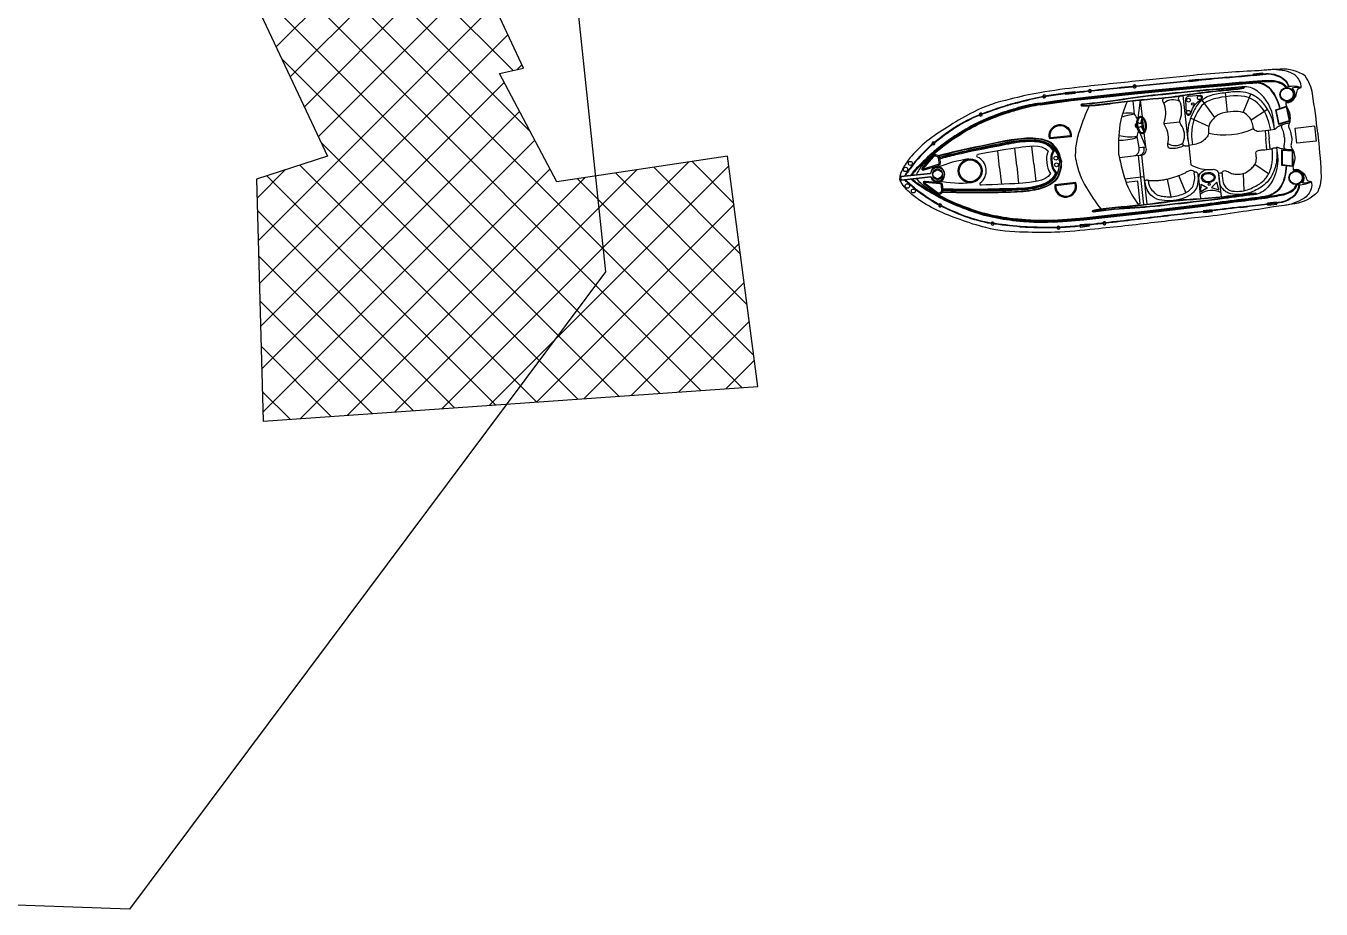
# Model space of a CAD drawing. Header units: metres. Extents: x 351288 to 357899, y 1752801 to 1757437.
# Drawn here: x 351836.9 to 351969.2, y 1753152.4 to 1753242.6 of the extents above; entities that cross this region are included whole.
import ezdxf

# ---------------------------------------------------------------- set-up
doc = ezdxf.new("R2010")
doc.units = ezdxf.units.M
doc.layers.add('PORT', color=5, linetype='Continuous')
doc.layers.add('village', color=3, linetype='Continuous')

msp = doc.modelspace()

# ---------------------------------------------------------------- linework, layer by layer
at = {"color": 32, "true_color": 0xcd6928}
for p, q in [((351966.29, 1753235.96), (351966.33, 1753235.98)), ((351950.5, 1753233.16), (351950.77, 1753235)), ((351950.96, 1753233.3), (351950.77, 1753235)), ((351955.61, 1753230.88), (351955.11, 1753235.47)), ((351958.34, 1753233.23), (351957.04, 1753234.99)), ((351959.64, 1753233.78), (351959.42, 1753235.74)), ((351961.24, 1753233.72), (351962.03, 1753235.6)), ((351950.79, 1753232.57), (351950.94, 1753233.18)), ((351957.73, 1753232.32), (351955.87, 1753233.16)), ((351962.04, 1753232.99), (351963.72, 1753234.09)), ((351950.82, 1753232.32), (351951.09, 1753231.78)), ((351950.89, 1753232.55), (351951.02, 1753233.09)), ((351950.91, 1753232.37), (351951.14, 1753231.89)), ((351951.1, 1753231.97), (351950.99, 1753232.97)), ((351954.77, 1753232.76), (351953.15, 1753232.58)), ((351963.47, 1753231.87), (351963.55, 1753231.04)), ((351963.8, 1753231.91), (351963.89, 1753231.08)), ((351951.29, 1753230.23), (351950.72, 1753231.63)), ((351951.29, 1753230.23), (351951.14, 1753231.65)), ((351963.67, 1753229.94), (351963.55, 1753231.04)), ((351964, 1753230), (351963.89, 1753231.08)), ((351936.37, 1753228.1), (351936.18, 1753229.83)), ((351938.12, 1753228.29), (351937.92, 1753230.09)), ((351939.86, 1753228.48), (351939.67, 1753230.29)), ((351950.61, 1753230.16), (351951.29, 1753230.23)), ((351936.37, 1753228.1), (351936.56, 1753226.38)), ((351938.12, 1753228.29), (351938.31, 1753226.49)), ((351939.86, 1753228.48), (351940.06, 1753226.68)), ((351963.83, 1753227.47), (351962.43, 1753228.42)), ((351950.77, 1753227.11), (351951.07, 1753224.35)), ((351951.1, 1753227.15), (351951.4, 1753224.39)), ((351953.9, 1753225.13), (351953.52, 1753226.92)), ((351955.39, 1753225.55), (351954.67, 1753227.29)), ((351961.35, 1753225.76), (351961.26, 1753227.51)), ((351967.27, 1753226.83), (351967.32, 1753226.81))]:
    msp.add_line(p, q, dxfattribs=at)
for points in [[(351968.85, 1753231.62, 0.01736), (351968.31, 1753235.63, 0.12634), (351967.57, 1753237.46, 0.172899), (351965.02, 1753238.15, 0.013884), (351962.83, 1753238, 0.008973), (351959.7, 1753237.81, 0.01509), (351956.13, 1753237.52, -0.002245), (351950.64, 1753236.96, 0.003342), (351944.54, 1753236.31, 0.016984), (351940.47, 1753235.75, 0.024546), (351937.44, 1753235.08, 0.067942), (351933.69, 1753233.77, 0.033948), (351931.3, 1753232.42, 0.022001), (351929.18, 1753230.99, 0.042872), (351927.36, 1753229.27, 0.059514), (351926.53, 1753228.09, 0.046364), (351926.23, 1753227.43, 0.104882), (351926.17, 1753227, 0.104882)], [(351959.53, 1753237.33, -0.006425), (351956.17, 1753237.02, -0.002217), (351950.68, 1753236.46, 0.003368), (351944.54, 1753235.83, 0.024633), (351940.67, 1753235.34, 0.015037), (351938.17, 1753234.75, 0.025439), (351936.79, 1753234.36, 0.013843), (351933.97, 1753233.36, 0.040266), (351931.51, 1753232.02, 0.016729), (351929.41, 1753230.45, 0.029739), (351927.56, 1753228.53, -0.01525), (351926.81, 1753227.53, 0.132389), (351926.71, 1753227.32, 0.028442), (351926.69, 1753227.23, 0.028442)], [(351959.54, 1753237.28, -0.006424), (351956.17, 1753236.97, -0.002217), (351950.69, 1753236.41, 0.003368), (351944.54, 1753235.78, 0.024633), (351940.68, 1753235.29, 0.015038), (351938.18, 1753234.7, 0.025461), (351936.8, 1753234.31, 0.013839), (351933.99, 1753233.32, 0.040238), (351931.54, 1753231.98, 0.016715), (351929.45, 1753230.41, 0.029693), (351927.6, 1753228.5, -0.015234), (351926.85, 1753227.5, 0.134036), (351926.76, 1753227.31, 0.024879), (351926.74, 1753227.24, 0.024879)], [(351959.53, 1753237.33, 0.002942), (351961.98, 1753237.56, -0.002013), (351963.54, 1753237.7, -0.130442), (351964.68, 1753237.54, -0.261246), (351965.92, 1753236.36, -0.209197)], [(351959.54, 1753237.28, 0.002941), (351961.98, 1753237.51, -0.002014), (351963.54, 1753237.65, -0.130992), (351964.66, 1753237.49, -0.261832), (351965.88, 1753236.35, -0.261832)], [(351967.15, 1753236.27, 0.164393), (351966.97, 1753237.03, 0.188684), (351966.03, 1753237.82, 0.10758), (351963.8, 1753238.08)], [(351940.52, 1753234.7), (351941.96, 1753234.93), (351943.64, 1753235.14), (351946.37, 1753235.42), (351950.13, 1753235.83), (351956.15, 1753236.41, 0.002601), (351959.43, 1753236.69, -0.004411), (351962.21, 1753236.93, -0.013009), (351964.14, 1753237.01, -0.113396), (351965.2, 1753236.76, -0.146005), (351965.68, 1753236.31, -1.595219)], [(351940.53, 1753234.65), (351941.97, 1753234.88), (351943.64, 1753235.09), (351946.38, 1753235.37), (351950.13, 1753235.78), (351956.16, 1753236.36, 0.002601), (351959.43, 1753236.64, -0.004411), (351962.22, 1753236.88, -0.013003), (351964.14, 1753236.96, -0.113337), (351965.18, 1753236.71, -0.144821), (351965.63, 1753236.29, -0.138987)], [(351940.54, 1753234.6), (351941.98, 1753234.83), (351943.65, 1753235.05), (351946.38, 1753235.32), (351950.14, 1753235.73), (351956.16, 1753236.31, 0.002601), (351959.44, 1753236.59, -0.00441), (351962.22, 1753236.83, -0.012997), (351964.14, 1753236.91, -0.113276), (351965.15, 1753236.67, -0.142458), (351965.59, 1753236.27, -0.142458)], [(351940.55, 1753234.51), (351941.99, 1753234.73), (351943.66, 1753234.95), (351946.39, 1753235.23), (351950.15, 1753235.63), (351956.17, 1753236.21, 0.002601), (351959.45, 1753236.49, -0.00441), (351962.23, 1753236.74, -0.002867), (351962.65, 1753236.76, -0.002867)], [(351964.45, 1753232.01), (351964.34, 1753232.98, 0.202722), (351962.71, 1753235.9, 0.178768), (351961.15, 1753236.36, -0.010028), (351958.09, 1753236.09, 0.005356), (351953.04, 1753235.59, 0.016605), (351948.97, 1753235.08, -0.018921), (351944.75, 1753234.58, 0.925873), (351944.74, 1753234.41, 0.041202), (351945.5, 1753234.42, 0.024461), (351947.93, 1753234.68, -0.012888), (351952.6, 1753235.16, 0.019359), (351955.33, 1753235.5, -0.002375), (351958.49, 1753235.91, 0.006386), (351960.5, 1753236.11, 0.013656), (351961.31, 1753236.21, 0.862706), (351961.31, 1753236.36, -0.648089)], [(351961.31, 1753236.31, 0.016488), (351961.15, 1753236.31, -0.010023), (351958.09, 1753236.04, 0.005356), (351953.05, 1753235.54, 0.016607), (351948.98, 1753235.04, -0.018921), (351944.75, 1753234.53, -0.01143), (351944.75, 1753234.53, 0.913283), (351944.75, 1753234.46, 0.041174), (351945.5, 1753234.47, 0.024478), (351947.92, 1753234.73, -0.012889), (351952.6, 1753235.2, 0.019362), (351955.32, 1753235.55, -0.002377), (351958.48, 1753235.96, 0.006391), (351960.5, 1753236.16, 0.013664), (351961.3, 1753236.26, -0.000701), (351961.3, 1753236.26, 0.819976), (351961.31, 1753236.31, 0.819976)], [(351964.99, 1753234.15, 0.043334), (351964.58, 1753235.24, 0.18333), (351963.28, 1753236.6, 0.123985), (351961.91, 1753236.76, -0.015377), (351960.93, 1753236.73)], [(351965.03, 1753234.17, 0.043195), (351964.62, 1753235.26, 0.183415), (351963.3, 1753236.65, 0.094511), (351962.24, 1753236.84)], [(351940.52, 1753234.7, 0.031596), (351938.3, 1753234.23, 0.004928), (351936.85, 1753233.79, 0.02844), (351934.39, 1753232.82, 0.042875), (351932.09, 1753231.51, 0.035347), (351929.93, 1753229.97, 0.024093), (351928.12, 1753228.3, 0.079837), (351927.27, 1753227.29)], [(351940.53, 1753234.65, 0.031592), (351938.31, 1753234.18, 0.004926), (351936.86, 1753233.74, 0.028436), (351934.41, 1753232.78, 0.042895), (351932.11, 1753231.47, 0.035363), (351929.96, 1753229.93, 0.024111), (351928.15, 1753228.27, 0.077658), (351927.33, 1753227.3, 0.077658)], [(351940.54, 1753234.6, 0.031588), (351938.32, 1753234.13, 0.004924), (351936.88, 1753233.69, 0.028433), (351934.44, 1753232.73, 0.042917), (351932.14, 1753231.43, 0.035379), (351930, 1753229.89, 0.02413), (351928.19, 1753228.23, 0.075408), (351927.4, 1753227.31, 0.075408)], [(351940.55, 1753234.51, 0.031581), (351938.35, 1753234.04, 0.00492), (351936.91, 1753233.6, 0.028426), (351934.48, 1753232.64, 0.042959), (351932.19, 1753231.35, 0.035411), (351930.06, 1753229.82, 0.028829), (351928.54, 1753228.42, 0.092336), (351927.86, 1753227.36, 0.080328)], [(351948.54, 1753229.42, -0.033687), (351948.67, 1753232.5, -0.051879), (351949.41, 1753234.86, -1.92312)], [(351955.19, 1753230.36, -0.164009), (351953.78, 1753230.07, -0.407559), (351953.54, 1753230.51, 0.20466), (351953.26, 1753232.35, -0.28657), (351953.19, 1753232.84, 0.198759), (351953.11, 1753234.76, -0.45148), (351953.15, 1753235.24, -1.463971)], [(351955.68, 1753230.37, -0.291269), (351955.18, 1753230.36, -0.299867), (351955.1, 1753230.68, 0.273478), (351954.87, 1753232.52, -0.28657), (351954.8, 1753233.01, 0.198759), (351954.73, 1753234.94, -0.45148), (351954.77, 1753235.41, -1.463971)], [(351944.14, 1753228.94, -0.096403), (351944.58, 1753232.01, -0.040538), (351945.56, 1753234.42, -1.92312)], [(351964.45, 1753232.01), (351964.06, 1753231.94), (351962.88, 1753231.8, -0.448043), (351962.25, 1753232.3, 0.025561), (351962.09, 1753232.89, 0.15676), (351961.66, 1753233.45, 0.144288), (351961.21, 1753233.73, 0.079427), (351960.22, 1753233.84, 0.054179), (351959.11, 1753233.66, 0.127294), (351958.32, 1753233.22, -0.025195), (351957.91, 1753232.76, 0.112656), (351957.73, 1753232.31, 0.061652), (351957.7, 1753231.71, -0.222278), (351957.55, 1753231.24, -0.049109), (351957.23, 1753230.9, -0.09997), (351956.8, 1753230.62, -0.045992), (351956.07, 1753230.43), (351955.68, 1753230.37)], [(351943.66, 1753231.26), (351941.49, 1753231.03, -0.483063), (351942.41, 1753232.5, -0.50024), (351943.66, 1753231.26, -0.418424)], [(351968.85, 1753231.62, -0.01736), (351969.18, 1753227.59, -0.12634), (351968.85, 1753225.63, -0.172899), (351966.51, 1753224.42, -0.013884), (351964.33, 1753224.1, -0.008973), (351961.24, 1753223.62, -0.01509), (351957.69, 1753223.13, 0.002245), (351952.2, 1753222.5, -0.003342), (351946.1, 1753221.83, -0.016984), (351942.01, 1753221.51, -0.024546), (351938.91, 1753221.52, -0.067942), (351934.96, 1753221.99, -0.033948), (351932.34, 1753222.8, -0.022001), (351929.97, 1753223.75, -0.042872), (351927.82, 1753225.04, -0.059514), (351926.75, 1753226.02, -0.046364), (351926.32, 1753226.59, -0.104882), (351926.17, 1753227, -0.104882)], [(351948.6, 1753229.15), (351950.02, 1753229.3, 0.462925), (351950.61, 1753230.16), (351950.41, 1753231.3)], [(351930.22, 1753229.09), (351930.29, 1753228.7, -0.382221), (351930.1, 1753228.3), (351928.64, 1753227.85, -0.786544), (351928.44, 1753228.04), (351929.52, 1753229.31, -0.616464), (351930.22, 1753229.09, -3.844907)], [(351964.64, 1753230.21), (351964.74, 1753229.32, -0.202722), (351963.77, 1753226.12, -0.178768), (351962.34, 1753225.34, 0.010028), (351959.29, 1753224.94, -0.005356), (351954.26, 1753224.36, -0.016605), (351950.18, 1753223.98, 0.018921), (351945.94, 1753223.57, -0.925873), (351945.9, 1753223.73, -0.041202), (351946.64, 1753223.89, -0.024461), (351949.07, 1753224.15, 0.012888), (351953.74, 1753224.69, -0.019359), (351956.48, 1753224.93, 0.002375), (351959.65, 1753225.21, -0.006386), (351961.66, 1753225.44, -0.013656), (351962.47, 1753225.52, -0.862706), (351962.5, 1753225.37, 0.648089)], [(351948.54, 1753229.42, 0.033687), (351949.33, 1753226.44, 0.051879), (351950.55, 1753224.3, 1.92312)], [(351950.02, 1753229.3), (351950.64, 1753229.37, 0.545737), (351951.06, 1753230.21, 0.282905)], [(351950.64, 1753229.37), (351950.86, 1753229.39, 0.516839), (351951.29, 1753230.23, 0.282905)], [(351955.68, 1753230.37), (351955.9, 1753228.38, 0.158322), (351958.12, 1753227.93, -0.417676), (351958.73, 1753227.5), (351958.98, 1753225.15)], [(351944.14, 1753228.94, 0.096403), (351945.23, 1753226.04, 0.040538), (351946.7, 1753223.9, 1.92312)], [(351956.93, 1753224.97), (351956.7, 1753227.06, -0.406088), (351957.66, 1753227.91)], [(351965.62, 1753228.31, -0.043334), (351965.45, 1753227.16, -0.18333), (351964.48, 1753225.56, -0.123985), (351963.17, 1753225.11, 0.015377), (351962.21, 1753224.93)], [(351965.67, 1753228.31, -0.043195), (351965.5, 1753227.15, -0.183415), (351964.51, 1753225.52, -0.094511), (351963.51, 1753225.1)], [(351960.97, 1753224.04, 0.006425), (351957.62, 1753223.63, 0.002217), (351952.14, 1753223, -0.003368), (351946, 1753222.3, -0.024633), (351942.12, 1753221.95, -0.015037), (351939.55, 1753221.99, -0.025439), (351938.11, 1753222.08, -0.013843), (351935.15, 1753222.45, -0.040266), (351932.46, 1753223.24, -0.016729), (351930.08, 1753224.32, -0.029739), (351927.85, 1753225.8, 0.01525), (351926.91, 1753226.62, -0.132389), (351926.76, 1753226.8, -0.028442), (351926.73, 1753226.89, -0.028442)], [(351960.97, 1753224.09, 0.006424), (351957.61, 1753223.68, 0.002217), (351952.13, 1753223.05, -0.003368), (351945.99, 1753222.35, -0.024633), (351942.12, 1753222, -0.015038), (351939.55, 1753222.04, -0.025461), (351938.12, 1753222.13, -0.013839), (351935.16, 1753222.5, -0.040238), (351932.48, 1753223.29, -0.016715), (351930.1, 1753224.37, -0.029693), (351927.89, 1753225.84, 0.015234), (351926.94, 1753226.66, -0.134036), (351926.81, 1753226.82, -0.024879), (351926.78, 1753226.89, -0.024879)], [(351941.84, 1753222.55, -0.031596), (351939.56, 1753222.53, -0.004928), (351938.05, 1753222.65, -0.02844), (351935.45, 1753223.07, -0.042875), (351932.91, 1753223.86, -0.035347), (351930.48, 1753224.91, -0.024093), (351928.35, 1753226.15, -0.079837), (351927.31, 1753226.95)], [(351941.83, 1753222.6, -0.031592), (351939.56, 1753222.58, -0.004926), (351938.06, 1753222.7, -0.028436), (351935.46, 1753223.12, -0.042895), (351932.93, 1753223.91, -0.035363), (351930.5, 1753224.95, -0.024111), (351928.38, 1753226.19, -0.077658), (351927.37, 1753226.96, -0.077658)], [(351941.83, 1753222.65, -0.031588), (351939.57, 1753222.63, -0.004924), (351938.06, 1753222.75, -0.028433), (351935.47, 1753223.17, -0.042917), (351932.95, 1753223.95, -0.035379), (351930.53, 1753225, -0.02413), (351928.4, 1753226.23, -0.075408), (351927.43, 1753226.96, -0.075408)], [(351941.82, 1753222.74, -0.031581), (351939.57, 1753222.73, -0.00492), (351938.07, 1753222.85, -0.028426), (351935.49, 1753223.27, -0.042959), (351932.98, 1753224.04, -0.035411), (351930.57, 1753225.08, -0.028829), (351928.79, 1753226.12, -0.092336), (351927.9, 1753227.01, -0.080328)], [(351930.58, 1753225.83), (351930.56, 1753226.23, 0.382221), (351930.29, 1753226.57), (351928.76, 1753226.7, 0.786544), (351928.61, 1753226.47), (351929.94, 1753225.47, 0.616464), (351930.58, 1753225.83, 3.844907)], [(351944.16, 1753226.58), (351942, 1753226.34, 0.483063), (351943.21, 1753225.1, 0.50024), (351944.16, 1753226.58, 0.418424)], [(351968.18, 1753226.7, -0.164393), (351968.17, 1753225.93, -0.188684), (351967.42, 1753224.95, -0.10758), (351965.3, 1753224.22)], [(351941.82, 1753222.74), (351943.28, 1753222.83), (351944.95, 1753222.98), (351947.68, 1753223.29), (351951.44, 1753223.7), (351957.45, 1753224.42, -0.002601), (351960.71, 1753224.84, 0.00441), (351963.48, 1753225.2, 0.002867), (351963.89, 1753225.27, 0.002867)], [(351941.83, 1753222.6), (351943.29, 1753222.68), (351944.97, 1753222.83), (351947.7, 1753223.14), (351951.45, 1753223.55), (351957.46, 1753224.27, -0.002601), (351960.73, 1753224.69, 0.004411), (351963.5, 1753225.05, 0.013003), (351965.39, 1753225.39, 0.113337), (351966.35, 1753225.85, 0.144821), (351966.71, 1753226.37, 0.138987)], [(351941.83, 1753222.65), (351943.29, 1753222.73), (351944.96, 1753222.88), (351947.69, 1753223.19), (351951.45, 1753223.6), (351957.46, 1753224.32, -0.002601), (351960.72, 1753224.74, 0.00441), (351963.49, 1753225.1, 0.012997), (351965.38, 1753225.44, 0.113276), (351966.32, 1753225.89, 0.142458), (351966.66, 1753226.37, 0.142458)], [(351941.84, 1753222.55), (351943.29, 1753222.63), (351944.97, 1753222.78), (351947.71, 1753223.09), (351951.46, 1753223.5), (351957.47, 1753224.22, -0.002601), (351960.73, 1753224.65, 0.004411), (351963.5, 1753225, 0.013009), (351965.4, 1753225.34, 0.113396), (351966.38, 1753225.81, 0.146005), (351966.76, 1753226.36, 1.595219)], [(351962.48, 1753225.42, -0.016488), (351962.34, 1753225.39, 0.010023), (351959.29, 1753224.99, -0.005356), (351954.25, 1753224.41, -0.016607), (351950.17, 1753224.03, 0.018921), (351945.93, 1753223.62, 0.01143), (351945.93, 1753223.62, -0.913283), (351945.91, 1753223.69, -0.041174), (351946.65, 1753223.84, -0.024478), (351949.07, 1753224.1, 0.012889), (351953.74, 1753224.64, -0.019362), (351956.48, 1753224.88, 0.002377), (351959.65, 1753225.16, -0.006391), (351961.66, 1753225.39, -0.013664), (351962.47, 1753225.47, 0.000701), (351962.47, 1753225.47, -0.819976), (351962.48, 1753225.42, -0.819976)], [(351960.97, 1753224.09, -0.002941), (351963.4, 1753224.39, 0.002014), (351964.96, 1753224.59, 0.130992), (351966.01, 1753224.98, 0.261832), (351966.96, 1753226.36, 0.261832)], [(351960.97, 1753224.04, -0.002942), (351963.41, 1753224.34, 0.002013), (351964.96, 1753224.54, 0.130442), (351966.04, 1753224.94, 0.261246), (351967.01, 1753226.35, 0.209197)]]:
    msp.add_lwpolyline(points, format="xyb", dxfattribs=at)
for points in [[(351955.74, 1753236.97), (351955.73, 1753237.03), (351956.63, 1753237.13), (351956.63, 1753237.05)], [(351962.32, 1753237.59), (351962.31, 1753237.68), (351963.21, 1753237.78), (351963.22, 1753237.67)], [(351963.23, 1753237.62), (351963.23, 1753237.59), (351962.33, 1753237.49), (351962.32, 1753237.54)], [(351943.12, 1753235.7), (351943.11, 1753235.78), (351944.05, 1753235.88), (351944.06, 1753235.79)], [(351956.64, 1753237.01), (351956.65, 1753236.96), (351955.75, 1753236.86), (351955.74, 1753236.92)], [(351944.06, 1753235.74), (351944.07, 1753235.68), (351943.13, 1753235.58), (351943.12, 1753235.65)], [(351950.15, 1753233.55), (351950.02, 1753234.92)], [(351950.86, 1753229.39), (351951.1, 1753227.15), (351949.16, 1753226.94)], [(351950.53, 1753229.36), (351950.77, 1753227.11)], [(351926.29, 1753227.19), (351929.32, 1753227.52)], [(351929.29, 1753227.51), (351926.29, 1753227.19)], [(351929.33, 1753227.17), (351926.33, 1753226.84)], [(351926.33, 1753226.84), (351929.35, 1753227.17)], [(351950.48, 1753224.4), (351950.73, 1753224.43), (351950.48, 1753226.72), (351949.28, 1753226.59)], [(351964.64, 1753224.55), (351964.64, 1753224.58), (351963.73, 1753224.48), (351963.74, 1753224.43)], [(351963.74, 1753224.38), (351963.75, 1753224.29), (351964.66, 1753224.39), (351964.65, 1753224.5)], [(351958.07, 1753223.74), (351958.07, 1753223.79), (351957.17, 1753223.7), (351957.18, 1753223.63)], [(351957.19, 1753223.58), (351957.19, 1753223.52), (351958.09, 1753223.62), (351958.08, 1753223.69)], [(351945.52, 1753222.29), (351945.51, 1753222.35), (351944.57, 1753222.25), (351944.58, 1753222.18)], [(351944.59, 1753222.13), (351944.6, 1753222.04), (351945.53, 1753222.15), (351945.52, 1753222.24)]]:
    msp.add_lwpolyline(points, dxfattribs=at)
for points in [[(351955.41, 1753233.67, 0.917705), (351955.92, 1753233.73, -0.209704), (351956.95, 1753235.06, 0.850912), (351956.84, 1753235.48), (351955.66, 1753235.35, 0.435659), (351955.35, 1753234.99)], [(351943.57, 1753231.35), (351941.56, 1753231.14, -0.460147), (351942.42, 1753232.4, -0.47706)], [(351930.1, 1753229.07), (351930.17, 1753228.67, -0.383069), (351930.06, 1753228.42), (351928.58, 1753227.96, -0.853636), (351928.55, 1753227.97), (351929.62, 1753229.22, -0.613527)], [(351930.45, 1753225.82), (351930.44, 1753226.23, 0.383069), (351930.28, 1753226.45), (351928.73, 1753226.58, 0.853636), (351928.7, 1753226.56), (351930.01, 1753225.57, 0.613527)], [(351944.09, 1753226.47), (351942.09, 1753226.25, 0.460147), (351943.2, 1753225.2, 0.47706)]]:
    msp.add_lwpolyline(points, format="xyb", close=True, dxfattribs=at)
for points in [[(351965.99, 1753232.84), (351964.88, 1753232.51), (351964.56, 1753234.01), (351965.67, 1753234.38)], [(351965.93, 1753232.87), (351964.92, 1753232.57), (351964.61, 1753233.97), (351965.63, 1753234.32)], [(351968.71, 1753230.82), (351966.72, 1753230.6), (351966.55, 1753232.15), (351968.54, 1753232.37)], [(351966.32, 1753229.81), (351965.16, 1753229.9), (351965.17, 1753228.36), (351966.33, 1753228.24)], [(351966.27, 1753229.77), (351965.21, 1753229.85), (351965.22, 1753228.41), (351966.28, 1753228.29)], [(351957.99, 1753226.07), (351958.74, 1753225.85), (351958.56, 1753226.61)], [(351957.61, 1753226.03), (351956.92, 1753225.65), (351956.94, 1753226.43)]]:
    msp.add_lwpolyline(points, close=True, dxfattribs=at)
for centre, radius in [((351965.7, 1753235.58), 0.702), ((351965.7, 1753235.58), 0.652), ((351955.66, 1753234.99), 0.196), ((351956.1, 1753234.6), 0.127), ((351956.76, 1753235.24), 0.196), ((351955.66, 1753233.75), 0.196), ((351942.11, 1753229.07), 0.197), ((351926.76, 1753227.92), 0.225), ((351927.25, 1753228.54), 0.202), ((351930.02, 1753227.47), 0.496), ((351930.03, 1753227.37), 0.496), ((351933.36, 1753227.78), 1.22), ((351933.36, 1753227.78), 1.22), ((351933.36, 1753227.78), 1.12), ((351933.36, 1753227.78), 1.12), ((351942.18, 1753228.39), 0.197), ((351957.76, 1753226.4), 0.105), ((351966.62, 1753227.07), 0.702), ((351966.62, 1753227.07), 0.652), ((351926.94, 1753226.23), 0.225), ((351927.56, 1753225.72), 0.202)]:
    msp.add_circle(centre, radius, dxfattribs=at)
for centre, radius, start, end in [((351945.59, 1753235.93), 0.153, 11.0434, 181.1425), ((351945.59, 1753235.93), 0.153, 199.8027, 352.3833), ((351950.16, 1753236.39), 0.153, 12.268, 178.7705), ((351950.16, 1753236.39), 0.153, 197.3947, 353.6438), ((351966.37, 1753234.15), 2.26, 69.8414, 110.177), ((351965.7, 1753235.58), 0.85, 265.4985, 50.4001), ((351965.7, 1753235.58), 0.751, 265.4985, 32.4483), ((351966.79, 1753234.04), 2.26, 80.8147, 104.0473), ((351940.92, 1753235.37), 0.153, 14.4465, 184.8531), ((351940.92, 1753235.37), 0.153, 203.512, 355.7876), ((351954.1, 1753233.59), 1.44, 62.7971, 130.9446), ((351934.44, 1753233.52), 0.153, 26.4611, 194.5568), ((351934.44, 1753233.52), 0.153, 213.1919, 7.8261), ((351948.31, 1753232.2), 2.28, 21.6068, 36.3627), ((351950.43, 1753232.41), 0.223, 106.9749, 265.3205), ((351950.5, 1753231.84), 0.799, 99.7879, 100.0572), ((351950.37, 1753232.98), 0.799, 272.2881, 272.5574), ((351948.31, 1753232.2), 2.28, 336.7976, 350.1486), ((351950.5, 1753231.84), 0.799, 64.5773, 92.2174), ((351948.31, 1753232.2), 2.28, 11.0751, 17.4145), ((351950.37, 1753232.98), 0.799, 281.7752, 307.768), ((351948.31, 1753232.2), 2.28, 356.1218, 0.3617), ((351950.85, 1753232.45), 0.107, 276.1726, 96.1726), ((351959.32, 1753238.64), 7.19, 257.0722, 294.5447), ((351929.61, 1753230.57), 0.153, 50.8002, 205.9422), ((351929.61, 1753230.57), 0.153, 224.58, 32.1624), ((351954.29, 1753231.8), 1.44, 239.3727, 303.5768), ((351934.15, 1753229.3), 0.13, 100.5103, 246.978), ((351933.51, 1753227.84), 1.47, 4.4323, 66.2334), ((351943, 1753229.01), 1.86, 155.2968, 191.8991), ((351943.07, 1753229.04), 1.48, 147.1344, 194.8842), ((351943.07, 1753229.04), 1.38, 143.6771, 194.8842), ((351930.02, 1753227.47), 0.728, 203.8391, 176.2887), ((351930.03, 1753227.37), 0.728, 196.0566, 168.5062), ((351934.99, 1753216.15), 12.96, 97.7745, 112.8453), ((351933.52, 1753227.75), 1.47, 306.1119, 7.913), ((351943.04, 1753228.64), 1.86, 180.4462, 217.0485), ((351943.12, 1753228.62), 1.48, 177.4611, 225.2109), ((351943.12, 1753228.62), 1.38, 177.4611, 228.6682), ((351966.62, 1753227.07), 0.85, 321.9452, 106.8468), ((351926.55, 1753227.04), 0.294, 150.08, 222.2653), ((351926.55, 1753227.04), 0.294, 150.08, 222.2653), ((351932.46, 1753239.49), 12.96, 259.5, 274.5708), ((351934.46, 1753226.46), 0.13, 125.3673, 271.835), ((351966.62, 1753227.07), 0.751, 339.897, 106.8468), ((351966.97, 1753228.61), 2.26, 262.1683, 302.5039), ((351967.35, 1753228.81), 2.26, 268.298, 291.5306), ((351958.05, 1753223.77), 2.01, 63.6412, 125.5287), ((351930.3, 1753224.25), 0.153, 166.4031, 321.5451), ((351930.3, 1753224.25), 0.153, 340.1829, 147.7653), ((351935.64, 1753222.4), 0.153, 4.5192, 159.1534), ((351947.05, 1753222.43), 0.153, 19.962, 172.5426), ((351935.64, 1753222.4), 0.153, 177.7885, 345.8842), ((351942.37, 1753221.98), 0.153, 16.5577, 168.8333), ((351942.37, 1753221.98), 0.153, 187.4922, 357.8988), ((351947.05, 1753222.43), 0.153, 191.2028, 1.3019)]:
    msp.add_arc(centre, radius, start, end, dxfattribs=at)
for start_param, end_param in [(4.712389, 5.232342), (0.830012, 1.576846)]:
    msp.add_ellipse((351950.27, 1753232.42), major_axis=(-2.65, -0.29), ratio=0.425319, start_param=start_param, end_param=end_param, dxfattribs=at)
for centre, major_axis, ratio in [((351950.85, 1753232.45), (-0.098, 0.902), 0.533092), ((351957.67, 1753227.09), (-0.697, -0.044), 0.758117)]:
    msp.add_ellipse(centre, major_axis=major_axis, ratio=ratio, dxfattribs=at)
for points in [[(351964.45, 1753232.01), (351964.19, 1753233.11), (351963.59, 1753234.28), (351962.87, 1753235.09), (351961.76, 1753235.7), (351960.71, 1753235.85), (351959.27, 1753235.72), (351957.78, 1753235.41), (351956.76, 1753234.74), (351956.05, 1753233.59), (351955.67, 1753232.49), (351955.57, 1753231.27), (351955.68, 1753230.37)], [(351966.33, 1753235.01), (351966.53, 1753235.25), (351966.72, 1753235.77), (351966.78, 1753236.06), (351966.96, 1753236.22), (351967.15, 1753236.27)], [(351966.18, 1753231.33), (351966.11, 1753231.74), (351966.02, 1753232), (351965.9, 1753232.35), (351965.98, 1753232.66), (351966.05, 1753233.31), (351965.87, 1753233.99), (351965.69, 1753234.33), (351965.63, 1753234.55), (351965.64, 1753234.88)], [(351964.45, 1753232.01), (351964.75, 1753232.27), (351965.18, 1753232.47), (351966, 1753232.71)], [(351966.18, 1753231.33), (351966.2, 1753230.91), (351966.17, 1753230.64), (351966.13, 1753230.27), (351966.27, 1753229.99), (351966.48, 1753229.36), (351966.45, 1753228.66), (351966.34, 1753228.29), (351966.33, 1753228.06), (351966.41, 1753227.74)], [(351959.04, 1753227.56), (351959.2, 1753227.76), (351959.55, 1753227.76), (351959.95, 1753227.56), (351960.42, 1753227.44), (351961.11, 1753227.48), (351961.58, 1753227.64), (351962.11, 1753228.06), (351962.44, 1753228.43), (351962.59, 1753229.03), (351962.55, 1753229.44), (351962.56, 1753229.73), (351962.76, 1753229.85), (351963.23, 1753229.92), (351964.13, 1753230.04), (351964.58, 1753230.12), (351964.67, 1753229.62), (351964.63, 1753228.66), (351964.44, 1753227.94), (351964.09, 1753227.17), (351963.53, 1753226.48), (351962.9, 1753226.01), (351962.24, 1753225.68), (351961.54, 1753225.45), (351960.77, 1753225.36), (351959.99, 1753225.42), (351959.58, 1753225.59), (351959.22, 1753225.86), (351958.87, 1753226.41), (351958.81, 1753226.8), (351958.76, 1753227.27), (351958.8, 1753227.55), (351959.04, 1753227.56), (351959.1, 1753227.34), (351959.15, 1753226.82), (351959.27, 1753226.38), (351959.56, 1753226), (351959.91, 1753225.77), (351960.4, 1753225.69), (351961.31, 1753225.75), (351962.04, 1753225.99), (351962.67, 1753226.3), (351963.18, 1753226.64), (351963.49, 1753226.95), (351963.8, 1753227.4), (351964.06, 1753228), (351964.17, 1753228.47), (351964.23, 1753229.02), (351964.23, 1753229.47), (351964.22, 1753229.79), (351964.23, 1753230.03), (351964.35, 1753230.11)], [(351964.64, 1753230.21), (351964.99, 1753230.1), (351965.45, 1753230), (351966.3, 1753229.94)], [(351951.6, 1753226.43), (351951.56, 1753226.62), (351951.48, 1753226.85), (351951.26, 1753226.81), (351951.25, 1753226.42), (351951.52, 1753225.68), (351952.19, 1753225.01), (351953.19, 1753224.74), (351954.13, 1753224.74), (351955.23, 1753225.01), (351956.16, 1753225.6), (351956.53, 1753226.21), (351956.63, 1753227.13), (351956.56, 1753227.53), (351956.44, 1753227.68), (351956.25, 1753227.58), (351956.26, 1753227.36), (351956.25, 1753226.64), (351956.05, 1753226.12), (351955.64, 1753225.71), (351955.14, 1753225.43), (351954.46, 1753225.23), (351953.8, 1753225.12), (351953.18, 1753225.16), (351952.54, 1753225.3), (351952.03, 1753225.69), (351951.66, 1753226.22), (351951.6, 1753226.43)], [(351956.32, 1753227.65), (351956.1, 1753227.78), (351955.83, 1753227.81), (351955.39, 1753227.6), (351955.04, 1753227.43), (351954.46, 1753227.21), (351953.57, 1753226.93), (351953.09, 1753226.84), (351952.58, 1753226.76), (351952.18, 1753226.75), (351951.82, 1753226.77), (351951.54, 1753226.75)], [(351967.11, 1753227.76), (351967.36, 1753227.57), (351967.66, 1753227.11), (351967.78, 1753226.83), (351967.99, 1753226.71), (351968.18, 1753226.7)]]:
    msp.add_spline(points, degree=3, dxfattribs=at)
for points, knots in [([(351964.06, 1753231.94), (351963.85, 1753233.05), (351963.45, 1753234.02), (351961.98, 1753235.37), (351960.95, 1753235.54), (351958.77, 1753235.26), (351957.63, 1753235.12), (351956.36, 1753233.69), (351955.97, 1753232.56), (351955.96, 1753231.18), (351956.01, 1753230.82), (351956.07, 1753230.43)], [0, 0, 0, 0, 0.0684102, 0.0684102, 0.1368204, 0.1368204, 0.2052306, 0.2052306, 0.2736407, 0.2736407, 0.2974604, 0.2974604, 0.2974604, 0.2974604]), ([(351950.77, 1753233.26), (351950.66, 1753233.25), (351950.54, 1753233.11), (351950.39, 1753232.37), (351950.69, 1753231.68), (351951.1, 1753231.61), (351951.33, 1753232.17), (351951.11, 1753233.05), (351950.9, 1753233.27), (351950.77, 1753233.26)], [0, 0, 0, 0, 1.031451, 1.031451, 2.992455, 2.992455, 4.95346, 4.95346, 6.283185, 6.283185, 6.283185, 6.283185]), ([(351965.44, 1753231.25), (351965.43, 1753231.39), (351965.4, 1753231.62), (351965.29, 1753231.95), (351965.13, 1753232.22), (351965.19, 1753232.41), (351965.21, 1753232.47)], [0, 0, 0, 0, 0.00840925, 0.01405459, 0.02148076, 0.02583256, 0.02583256, 0.02583256, 0.02583256]), ([(351942.67, 1753228.79), (351942.51, 1753229.62), (351942.11, 1753230.47), (351940.51, 1753231.14), (351939.61, 1753231.15), (351937.08, 1753230.95), (351935.5, 1753230.51), (351932.6, 1753229.94), (351931.38, 1753229.64), (351930.1, 1753229.31)], [0, 0, 0, 0, 0.0462196, 0.0462196, 0.0924392, 0.0924392, 0.1947325, 0.1947325, 0.2709084, 0.2709084, 0.2709084, 0.2709084]), ([(351942.62, 1753228.78), (351942.46, 1753229.63), (351942.02, 1753230.48), (351940.37, 1753231.12), (351939.45, 1753231.1), (351936.91, 1753230.86), (351935.32, 1753230.43), (351932.5, 1753229.86), (351931.34, 1753229.58), (351930.14, 1753229.27)], [0, 0, 0, 0, 0.0480884, 0.0480884, 0.0961768, 0.0961768, 0.1985377, 0.1985377, 0.2704106, 0.2704106, 0.2704106, 0.2704106]), ([(351942.48, 1753228.75), (351942.31, 1753229.62), (351941.85, 1753230.43), (351940.16, 1753230.99), (351939.22, 1753230.94), (351936.65, 1753230.66), (351935.01, 1753230.23), (351932.28, 1753229.66), (351931.24, 1753229.4), (351930.21, 1753229.14)], [0, 0, 0, 0, 0.0508337, 0.0508337, 0.1016674, 0.1016674, 0.2060328, 0.2060328, 0.2709084, 0.2709084, 0.2709084, 0.2709084]), ([(351941.96, 1753229.86), (351941.86, 1753230.02), (351941.37, 1753230.65), (351939.28, 1753231.05), (351936.42, 1753230.4), (351933.2, 1753229.85), (351931.09, 1753229.31), (351930.22, 1753229.09)], [0.0234044, 0.0234044, 0.0234044, 0.0234044, 0.0350942, 0.0739111, 0.138251, 0.2165713, 0.2709084, 0.2709084, 0.2709084, 0.2709084]), ([(351941.83, 1753229.84), (351941.64, 1753230.13), (351941.4, 1753230.36), (351940.38, 1753230.8), (351939.5, 1753230.8), (351937.95, 1753230.66), (351937.21, 1753230.49), (351934.92, 1753230.03), (351933.37, 1753229.76), (351931.32, 1753229.27), (351930.78, 1753229.13), (351930.25, 1753228.99)], [0.0248254, 0.0248254, 0.0248254, 0.0248254, 0.0474598, 0.0474598, 0.0949196, 0.0949196, 0.1423794, 0.1423794, 0.237299, 0.237299, 0.2709084, 0.2709084, 0.2709084, 0.2709084]), ([(351941.31, 1753229.79), (351940.65, 1753230.58), (351939.1, 1753230.22), (351937.52, 1753230.06), (351935.47, 1753229.7), (351934.13, 1753229.43)], [0.0313661, 0.0313661, 0.0313661, 0.0313661, 0.1084744, 0.1084744, 0.1920729, 0.1920729, 0.1920729, 0.1920729]), ([(351965.44, 1753231.25), (351965.46, 1753231.11), (351965.48, 1753230.88), (351965.44, 1753230.53), (351965.34, 1753230.23), (351965.44, 1753230.06), (351965.48, 1753230)], [0, 0, 0, 0, 0.00840925, 0.01405459, 0.02148076, 0.02583256, 0.02583256, 0.02583256, 0.02583256]), ([(351942.67, 1753228.79), (351942.69, 1753227.94), (351942.48, 1753227.02), (351941.06, 1753226.02), (351940.18, 1753225.82), (351937.67, 1753225.48), (351936.03, 1753225.57), (351933.08, 1753225.51), (351931.82, 1753225.54), (351930.51, 1753225.58)], [0, 0, 0, 0, 0.0462196, 0.0462196, 0.0924392, 0.0924392, 0.1947325, 0.1947325, 0.2709084, 0.2709084, 0.2709084, 0.2709084]), ([(351942.62, 1753228.78), (351942.64, 1753227.91), (351942.4, 1753226.99), (351940.92, 1753226.01), (351940.01, 1753225.84), (351937.49, 1753225.53), (351935.84, 1753225.6), (351932.97, 1753225.56), (351931.78, 1753225.59), (351930.54, 1753225.63)], [0, 0, 0, 0, 0.0480884, 0.0480884, 0.0961768, 0.0961768, 0.1985377, 0.1985377, 0.2704106, 0.2704106, 0.2704106, 0.2704106]), ([(351942.47, 1753228.78), (351942.49, 1753227.89), (351942.22, 1753227.01), (351940.69, 1753226.09), (351939.76, 1753225.94), (351937.19, 1753225.67), (351935.5, 1753225.74), (351932.71, 1753225.72), (351931.64, 1753225.74), (351930.57, 1753225.78)], [0, 0, 0, 0, 0.0508337, 0.0508337, 0.1016674, 0.1016674, 0.2060328, 0.2060328, 0.2709084, 0.2709084, 0.2709084, 0.2709084]), ([(351942.2, 1753227.59), (351942.14, 1753227.41), (351941.79, 1753226.69), (351939.84, 1753225.85), (351936.91, 1753225.88), (351933.65, 1753225.73), (351931.47, 1753225.8), (351930.58, 1753225.83)], [0.0234044, 0.0234044, 0.0234044, 0.0234044, 0.0350942, 0.0739111, 0.138251, 0.2165713, 0.2709084, 0.2709084, 0.2709084, 0.2709084]), ([(351942.07, 1753227.57), (351941.95, 1753227.25), (351941.76, 1753226.97), (351940.87, 1753226.33), (351940.01, 1753226.14), (351938.46, 1753225.95), (351937.7, 1753225.96), (351935.37, 1753225.91), (351933.8, 1753225.85), (351931.68, 1753225.89), (351931.13, 1753225.91), (351930.58, 1753225.93)], [0.0248254, 0.0248254, 0.0248254, 0.0248254, 0.0474598, 0.0474598, 0.0949196, 0.0949196, 0.1423794, 0.1423794, 0.237299, 0.237299, 0.2709084, 0.2709084, 0.2709084, 0.2709084]), ([(351941.55, 1753227.52), (351941.08, 1753226.6), (351939.49, 1753226.62), (351937.91, 1753226.44), (351935.83, 1753226.36), (351934.46, 1753226.33)], [0.0313661, 0.0313661, 0.0313661, 0.0313661, 0.1084744, 0.1084744, 0.1920729, 0.1920729, 0.1920729, 0.1920729]), ([(351957.08, 1753227.05), (351957.09, 1753226.82), (351957.45, 1753226.6), (351958.16, 1753226.74), (351958.35, 1753227.04), (351958.11, 1753227.48), (351957.64, 1753227.59), (351957.16, 1753227.34), (351957.07, 1753227.19), (351957.08, 1753227.05)], [0, 0, 0, 0, 1.743273, 1.743273, 3.486547, 3.486547, 5.22982, 5.22982, 6.283185, 6.283185, 6.283185, 6.283185])]:
    msp.add_open_spline(points, degree=3, knots=knots, dxfattribs=at)
for points in [[(351948.97, 1753233.66), (351949.34, 1753233.7), (351949.74, 1753233.71), (351950.16, 1753233.65)], [(351948.55, 1753230.92), (351949.12, 1753230.9), (351949.77, 1753230.97), (351950.42, 1753231.2)]]:
    msp.add_open_spline(points, degree=3, dxfattribs=at)
at = {"layer": 'PORT'}
for p, q in [((351836.96, 1753294.78), (351867.73, 1753229.26)), ((351887.73, 1753238.26), (351883.1, 1753248.21)), ((351885.28, 1753237.71), (351887.73, 1753238.26)), ((351891.15, 1753226.67), (351885.28, 1753237.71)), ((351867.73, 1753229.26), (351860.48, 1753226.92)), ((351908.59, 1753229.26), (351891.15, 1753226.67)), ((351911.68, 1753205.78), (351908.59, 1753229.26)), ((351860.48, 1753226.92), (351861.14, 1753202.22)), ((351861.14, 1753202.22), (351911.68, 1753205.78))]:
    msp.add_line(p, q, dxfattribs=at)
at = {"layer": 'PORT', "linetype": 'Continuous'}
for p, q in [((351886.68, 1753238.02), (351843.2, 1753281.5)), ((351888.44, 1753231.77), (351847.18, 1753273.03)), ((351910.05, 1753205.67), (351851.15, 1753264.56)), ((351905.86, 1753205.37), (351855.13, 1753256.1)), ((351862.49, 1753240.43), (351877.87, 1753255.81)), ((351863.92, 1753237.38), (351879.3, 1753252.76)), ((351865.36, 1753234.32), (351883.53, 1753252.5)), ((351866.79, 1753231.27), (351883.3, 1753247.78)), ((351901.66, 1753205.08), (351859.11, 1753247.63)), ((351860.65, 1753220.63), (351884.73, 1753244.72)), ((351860.76, 1753216.26), (351886.15, 1753241.65)), ((351897.47, 1753204.78), (351863.08, 1753239.17)), ((351887.11, 1753238.12), (351887.58, 1753238.59)), ((351860.88, 1753211.89), (351885.78, 1753236.78)), ((351861, 1753207.52), (351887.33, 1753233.85)), ((351861.12, 1753203.15), (351888.89, 1753230.92)), ((351893.27, 1753204.49), (351867.06, 1753230.7)), ((351860.53, 1753225), (351863.38, 1753227.86)), ((351889.08, 1753204.19), (351864.91, 1753228.35)), ((351864.95, 1753202.49), (351890.45, 1753227.98)), ((351874.61, 1753203.17), (351899.33, 1753227.88)), ((351879.44, 1753203.51), (351904.6, 1753228.67)), ((351884.28, 1753203.85), (351908.72, 1753228.3)), ((351909.91, 1753219.28), (351901.05, 1753228.14)), ((351909.22, 1753224.45), (351904.96, 1753228.72)), ((351884.88, 1753203.89), (351861.52, 1753227.26)), ((351869.78, 1753202.83), (351894.05, 1753227.1)), ((351911.27, 1753208.94), (351893.23, 1753226.98)), ((351910.59, 1753214.11), (351897.14, 1753227.56)), ((351889.11, 1753204.19), (351909.24, 1753224.33)), ((351880.69, 1753203.6), (351860.56, 1753223.73)), ((351893.94, 1753204.53), (351909.76, 1753220.36)), ((351876.49, 1753203.3), (351860.69, 1753219.11)), ((351898.77, 1753204.87), (351910.29, 1753216.39)), ((351872.3, 1753203.01), (351860.81, 1753214.5)), ((351903.6, 1753205.21), (351910.81, 1753212.43)), ((351868.11, 1753202.71), (351860.94, 1753209.88)), ((351908.43, 1753205.55), (351911.33, 1753208.46)), ((351863.91, 1753202.42), (351861.06, 1753205.27))]:
    msp.add_line(p, q, dxfattribs=at)
at = {"layer": 'village', "color": 3}
for p, q in [((351886.02, 1753312.8), (351896.13, 1753217.48)), ((351896.13, 1753217.48), (351847.51, 1753152.42)), ((351847.51, 1753152.42), (351779.85, 1753154.85))]:
    msp.add_line(p, q, dxfattribs=at)

doc.saveas('drawing.dxf')
